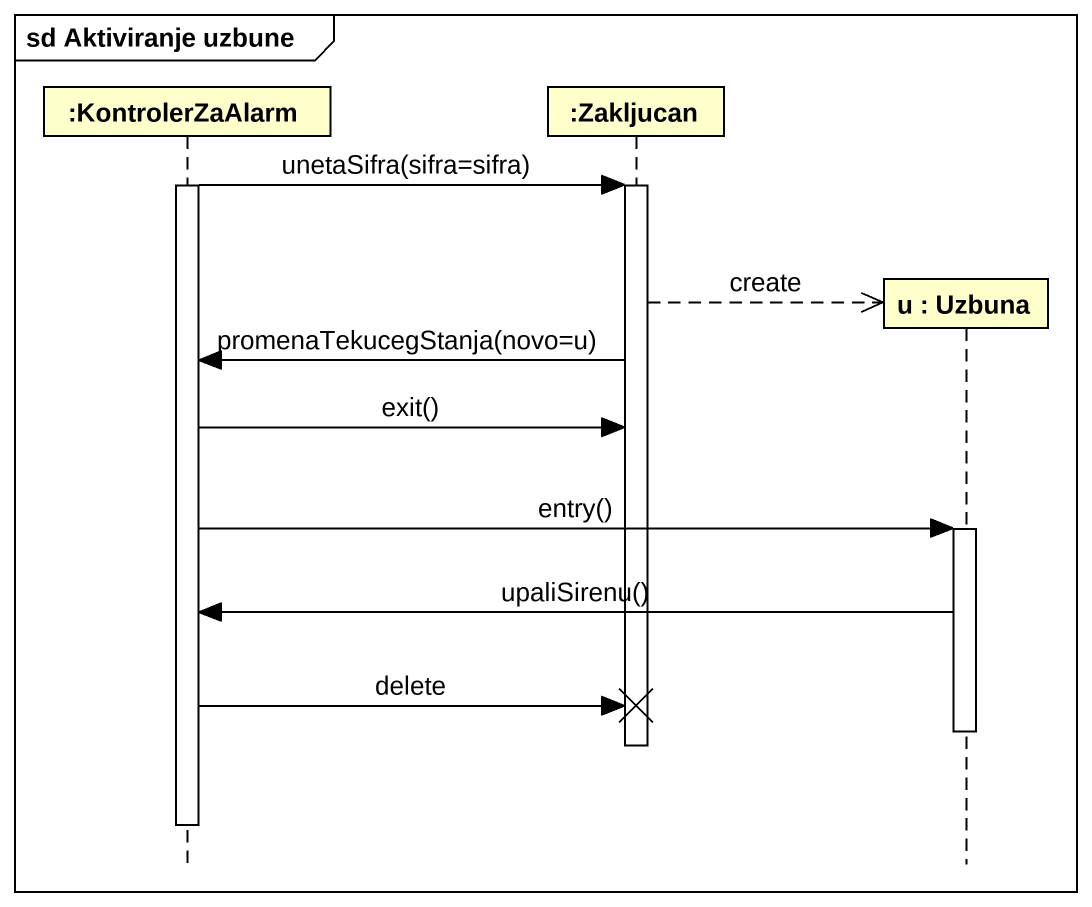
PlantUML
@startuml
mainframe sd Aktiviranje uzbune
hide footbox
participant ":KontrolerZaAlarm" as KontrolerZaAlarm
participant ":Zakljucan" as Zakljucan
participant "u : Uzbuna" as u

activate KontrolerZaAlarm
KontrolerZaAlarm -> Zakljucan : unetaSifra(sifra=sifra)
activate Zakljucan
Zakljucan -->> u ** : create
Zakljucan -> KontrolerZaAlarm : promenaTekucegStanja(novo=u)
KontrolerZaAlarm -> Zakljucan : exit()
KontrolerZaAlarm -> u : entry()
activate u
u -> KontrolerZaAlarm : upaliSirenu()
KontrolerZaAlarm -> Zakljucan !! : delete
deactivate u
deactivate Zakljucan
deactivate KontrolerZaAlarm
@enduml
